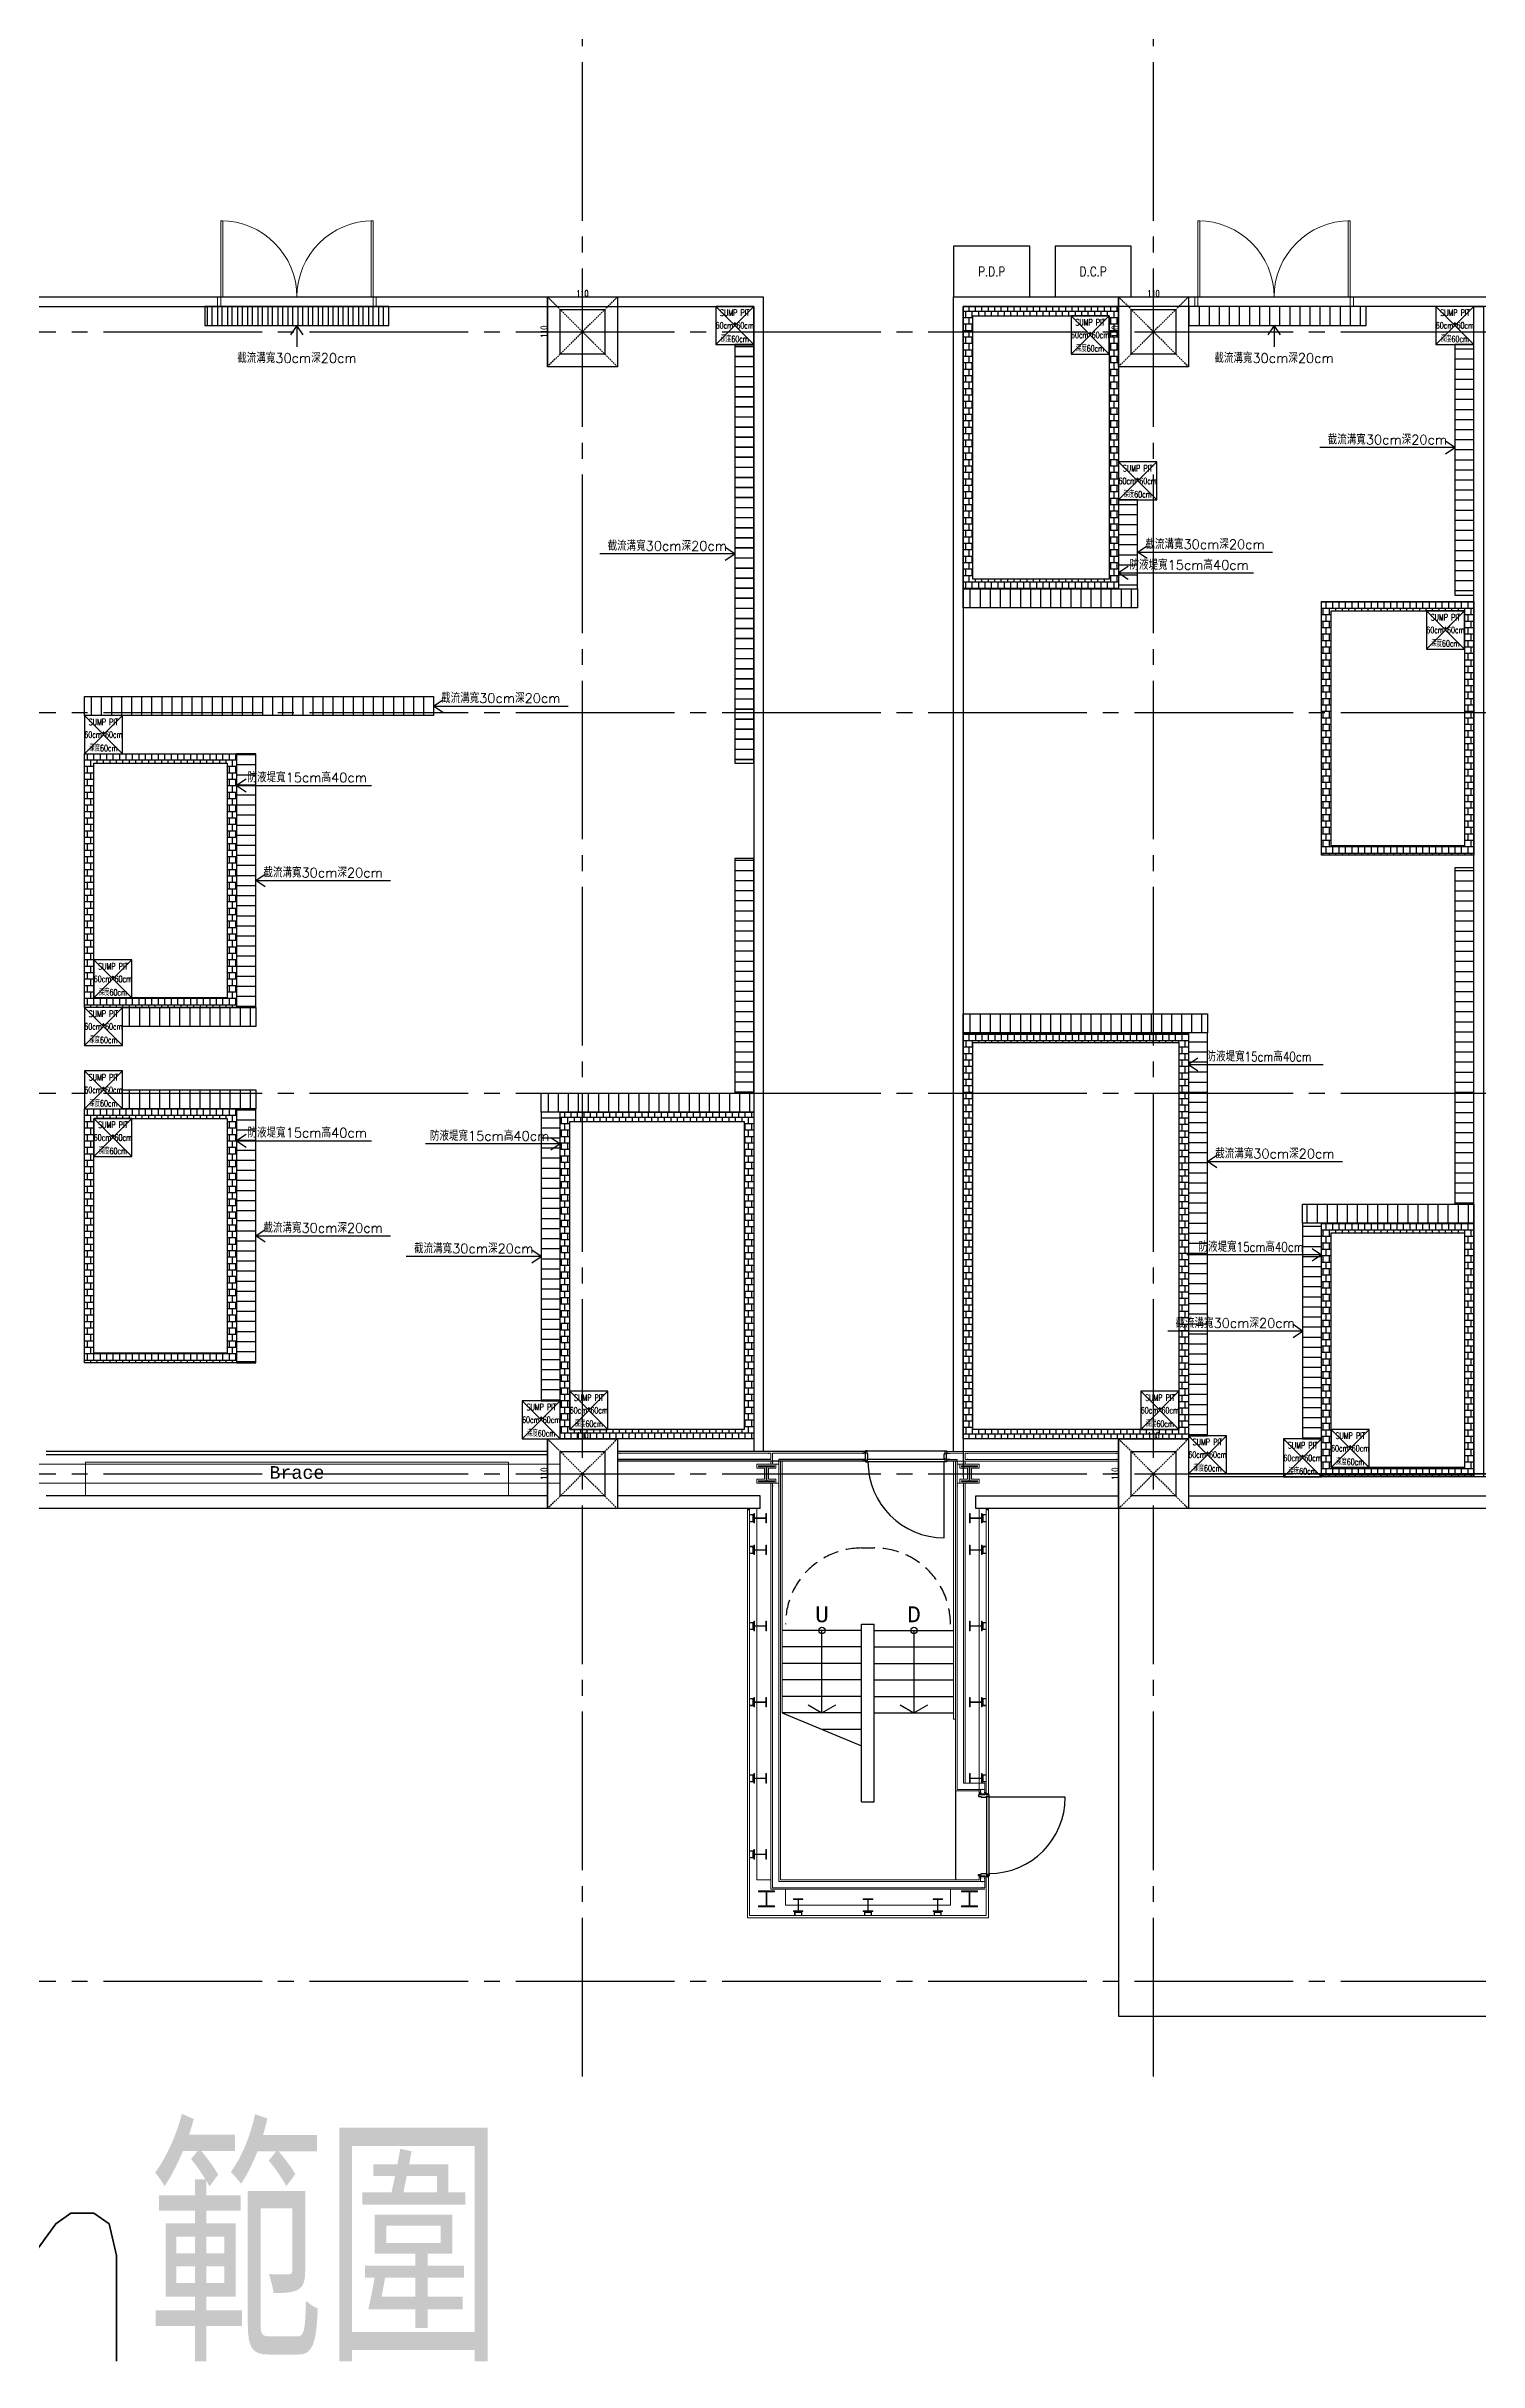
# Model space of a CAD drawing. Header units: millimetres. Extents: x -25195 to 195597, y 6477 to 112111.
# Drawn here: x 7315 to 9572, y 10150 to 13800 of the extents above; entities that cross this region are included whole.
import ezdxf
from ezdxf.enums import TextEntityAlignment as Align

# ---------------------------------------------------------------- set-up
doc = ezdxf.new("R2010")
doc.units = ezdxf.units.MM
doc.header["$LTSCALE"] = 100
doc.linetypes.add('X-N-FAB-L10$0$COL-CEN-LIN', pattern=[3.25, 2.5, -0.25, 0.25, -0.25])
doc.linetypes.add('X-N-FAB-L10$0$HIDDEN', pattern=[0.375, 0.25, -0.125])
for name, color, linetype in [('0-XREF', 7, 'Continuous'), ('X-N-FAB-L10$0$00-Dike', 8, 'Continuous'), ('X-N-FAB-L10$0$00-PANEL', 8, 'Continuous'), ('X-N-FAB-L10$0$00-SUMP PIT', 8, 'Continuous'), ('X-N-FAB-L10$0$00-截流溝', 8, 'Continuous'), ('X-N-FAB-L10$0$00-門', 8, 'Continuous'), ('X-N-FAB-L10$0$08', 8, 'Continuous'), ('X-N-FAB-L10$0$12', 8, 'Continuous'), ('X-N-FAB-L10$0$200K新增範圍', 8, 'Continuous'), ('X-N-FAB-L10$0$4', 8, 'Continuous'), ('X-N-FAB-L10$0$A-WALL-IN', 8, 'Continuous'), ('X-N-FAB-L10$0$BEAM', 8, 'Continuous'), ('X-N-FAB-L10$0$BLOCK', 8, 'Continuous'), ('X-N-FAB-L10$0$CCL', 8, 'X-N-FAB-L10$0$COL-CEN-LIN'), ('X-N-FAB-L10$0$COL', 8, 'Continuous'), ('X-N-FAB-L10$0$COL-S', 8, 'Continuous'), ('X-N-FAB-L10$0$DOOR', 8, 'Continuous'), ('X-N-FAB-L10$0$DRAIN', 8, 'Continuous'), ('X-N-FAB-L10$0$HID', 8, 'X-N-FAB-L10$0$HIDDEN'), ('X-N-FAB-L10$0$HR', 8, 'Continuous'), ('X-N-FAB-L10$0$ST', 8, 'Continuous'), ('X-N-FAB-L10$0$TXT', 8, 'Continuous'), ('X-N-FAB-L10$0$TXT-C', 8, 'Continuous'), ('X-N-FAB-L10$0$TXT-CODE', 8, 'Continuous'), ('X-N-FAB-L10$0$WALL-P', 8, 'Continuous'), ('X-N-FAB-L10$0$WALL-RC', 8, 'Continuous')]:
    doc.layers.add(name, color=color, linetype=linetype)
doc.layers.add('X-N-FAB-L10$0$ARC', color=8, linetype='Continuous', lineweight=0)
doc.layers.add('X-N-FAB-L10$0$STEEL1', color=8, linetype='Continuous', lineweight=0)
doc.styles.add('X-N-FAB-L10$0$ATS', font='monotxt.shx', dxfattribs={"bigfont": 'BIGFONT.shx'})
doc.styles.add('X-N-FAB-L10$0$CHINA', font='simplex.shx', dxfattribs={"width": 0.75, "bigfont": 'chineset.shx'})
doc.styles.add('X-N-FAB-L10$0$DIM', font='simplex.shx', dxfattribs={"width": 0.67, "bigfont": 'chineset.shx'})
doc.styles.add('X-N-FAB-L10$0$STANDARD', font='SIMPLEX', dxfattribs={"bigfont": 'BIGFONT'})
doc.dimstyles.new('X-N-FAB-L10$0$JJP_005_defpoint', dxfattribs={"dimtxt": 20, "dimasz": 0.5, "dimexe": 0.5, "dimexo": 0.5, "dimgap": 0.5, "dimtad": 1, "dimdsep": 46, "dimtxsty": 'X-N-FAB-L10$0$DIM', "dimblk": 'X-N-FAB-L10$0$_None', "dimcen": 10, "dimclrd": 256, "dimclre": 256, "dimclrt": 256, "dimadec": 0, "dimazin": 0, "dimtfac": 1, "dimtix": 1, "dimtmove": 2, "dimatfit": 3, "dimldrblk": 'X-N-FAB-L10$0$_None', "dimfxl": 0.5, "dimtolj": 1, "dimtzin": 0, "dimarcsym": 0})

# ---------------------------------------------------------------- blocks, each defined once
blk = doc.blocks.new('*D89')
at = {"layer": 'DefPoints', "lineweight": -2, "transparency": 16777216}
blk.add_line((0, 0), (110, 0), dxfattribs=at)
at = {"layer": 'DefPoints', "color": 0, "transparency": 16777216}
for p in [(0, 0), (110, 0), (110, 0)]:
    blk.add_point(p, dxfattribs=at)
at = {"layer": 'DefPoints', "transparency": 16777216, "insert": (55, 5.5), "char_height": 10, "attachment_point": 5, "style": 'X-N-FAB-L10$0$DIM'}
blk.add_mtext('\\A1;110', dxfattribs=at)
blk = doc.blocks.new('X-N-FAB-L10$0$_None')
blk = doc.blocks.new('*D90')
at = {"layer": 'DefPoints', "lineweight": -2, "transparency": 16777216}
blk.add_line((0, 0), (0, -110), dxfattribs=at)
at = {"layer": 'DefPoints', "color": 0, "transparency": 16777216}
for p in [(0, 0), (0, -110), (0, -110)]:
    blk.add_point(p, dxfattribs=at)
at = {"layer": 'DefPoints', "transparency": 16777216, "insert": (-5.5, -55), "char_height": 10, "attachment_point": 5, "rotation": 90, "style": 'X-N-FAB-L10$0$DIM'}
blk.add_mtext('\\A1;110', dxfattribs=at)
blk = doc.blocks.new('X-N-FAB-L10$0$A$C5b9bb6f0')
at = {"layer": 'X-N-FAB-L10$0$12'}
for p, q in [((11206.6, 2337), (11206.6, 2467)), ((11351.6, 2467), (11351.6, 2337))]:
    blk.add_line(p, q, dxfattribs=at)
for points in [[(11185, 2349.5), (11206.6, 2337), (11228.3, 2349.5)], [(11330, 2349.5), (11351.6, 2337), (11373.3, 2349.5)]]:
    blk.add_lwpolyline(points, dxfattribs=at)
for centre in [(11206.6, 2467), (11351.6, 2467)]:
    blk.add_circle(centre, 5, dxfattribs=at)
at = {"layer": 'X-N-FAB-L10$0$ARC'}
for p, q in [((11144.1, 2734), (11144.1, 2337)), ((11414.1, 2327), (11414.1, 2734)), ((11089.1, 2659), (11092.6, 2659)), ((11414.1, 2327), (11417.1, 2327)), ((11469.1, 2209.5), (11465.6, 2209.5)), ((11469.1, 2078.5), (11465.6, 2078.5))]:
    blk.add_line(p, q, dxfattribs=at)
for points in [[(10888.1, 2737.5), (10888.1, 2736.5), (10884.1, 2736.5), (10884.1, 2746.5), (10888.1, 2746.5), (10888.1, 2745.5)], [(11670.1, 2737.5), (11670.1, 2736.5), (11674.1, 2736.5), (11674.1, 2746.5), (11670.1, 2746.5), (11670.1, 2745.5)], [(10712.6, 2679), (10712.6, 2732.5), (10045.6, 2732.5), (10045.6, 2679)]]:
    blk.add_lwpolyline(points, dxfattribs=at)
blk.add_lwpolyline([(9964.1, 2699), (10794.1, 2699), (10794.1, 2729), (9964.1, 2729)], close=True, dxfattribs=at)
at = {"layer": 'X-N-FAB-L10$0$DOOR'}
for p, q in [((11277.6, 2750), (11400.6, 2750)), ((11399.1, 2613), (11399.1, 2733)), ((11417.1, 2214), (11417.1, 2074)), ((11590.1, 2204), (11470.1, 2204))]:
    blk.add_line(p, q, dxfattribs=at)
for points in [[(11271.1, 2737.5), (11271.1, 2736.5), (11275.1, 2736.5), (11275.1, 2746.5), (11271.1, 2746.5), (11271.1, 2745.5)], [(11275.1, 2735.5), (11275.1, 2733), (11277.6, 2733), (11277.6, 2737.5), (11279.1, 2737.5), (11279.1, 2745.5), (11277.6, 2745.5), (11277.6, 2750), (11275.1, 2750), (11275.1, 2747.5)], [(11403.1, 2735.5), (11403.1, 2733), (11400.6, 2733), (11400.6, 2737.5), (11399.1, 2737.5), (11399.1, 2745.5), (11400.6, 2745.5), (11400.6, 2750), (11403.1, 2750), (11403.1, 2747.5)], [(11407.1, 2737.5), (11407.1, 2736.5), (11403.1, 2736.5), (11403.1, 2746.5), (11407.1, 2746.5), (11407.1, 2745.5)], [(11455.6, 2208), (11453.1, 2208), (11453.1, 2205.5), (11457.6, 2205.5), (11457.6, 2204), (11465.6, 2204), (11465.6, 2205.5), (11470.1, 2205.5), (11470.1, 2208), (11467.6, 2208)], [(11462.1, 2212), (11463.1, 2212), (11463.1, 2208), (11456.6, 2208), (11456.6, 2212), (11457.6, 2212)], [(11467.6, 2208), (11465.6, 2209.5), (11465.6, 2208), (11467.6, 2208), (11467.6, 2209.5), (11465.6, 2209.5)], [(11455.6, 2080), (11453.1, 2080), (11453.1, 2082.5), (11457.6, 2082.5), (11457.6, 2084), (11465.6, 2084), (11465.6, 2082.5), (11470.1, 2082.5), (11470.1, 2080), (11467.6, 2080)], [(11467.6, 2080), (11465.6, 2078.5), (11465.6, 2080), (11467.6, 2080), (11467.6, 2078.5), (11465.6, 2078.5)]]:
    blk.add_lwpolyline(points, dxfattribs=at)
for points in [[(11275.1, 2749), (11275.1, 2747.8), (11274.1, 2747.8), (11274.1, 2749, 0.780046)], [(11403.1, 2749), (11403.1, 2747.8), (11404.1, 2747.8), (11404.1, 2749, -0.780046)], [(11469.1, 2208), (11467.6, 2208), (11467.6, 2209.5), (11469.1, 2209.5, 0.433794)], [(11469.1, 2080), (11467.6, 2080), (11467.6, 2078.5), (11469.1, 2078.5, -0.433794)]]:
    blk.add_lwpolyline(points, format="xyb", close=True, dxfattribs=at)
for points in [[(11400.1, 2733), (11278.1, 2733), (11278.1, 2737), (11400.1, 2737)], [(11470.1, 2083), (11470.1, 2205), (11466.1, 2205), (11466.1, 2083)]]:
    blk.add_lwpolyline(points, close=True, dxfattribs=at)
for centre, start, end in [((11399.1, 2733), 180, 270), ((11470.1, 2204), 270, 0)]:
    blk.add_arc(centre, 120, start, end, dxfattribs=at)
at = {"layer": 'X-N-FAB-L10$0$HID'}
blk.add_lwpolyline([(11149.1, 2477, -0.414214), (11269.1, 2597), (11289.1, 2597, -0.414214), (11409.1, 2477)], format="xyb", dxfattribs=at)
at = {"layer": 'X-N-FAB-L10$0$HR'}
for p, q in [((11269.1, 2477), (11289.1, 2477)), ((11269.1, 2285), (11269.1, 2477)), ((11289.1, 2327), (11289.1, 2477)), ((11289.1, 2197), (11289.1, 2327)), ((11269.1, 2197), (11269.1, 2285)), ((11269.1, 2197), (11289.1, 2197))]:
    blk.add_line(p, q, dxfattribs=at)
at = {"layer": 'X-N-FAB-L10$0$ST'}
for p, q in [((11269.1, 2467), (11144.1, 2467)), ((11289.1, 2467), (11414.1, 2467)), ((11269.1, 2441), (11144.1, 2441)), ((11269.1, 2415), (11144.1, 2415)), ((11289.1, 2441), (11414.1, 2441)), ((11289.1, 2415), (11414.1, 2415)), ((11269.1, 2389), (11144.1, 2389)), ((11289.1, 2389), (11414.1, 2389)), ((11269.1, 2363), (11144.1, 2363)), ((11269.1, 2337), (11144.1, 2337)), ((11144.1, 2337), (11269.1, 2285)), ((11289.1, 2363), (11414.1, 2363)), ((11289.1, 2337), (11414.1, 2337)), ((11269.1, 2311), (11206.6, 2311))]:
    blk.add_line(p, q, dxfattribs=at)
at = {"layer": 'X-N-FAB-L10$0$STEEL1'}
for p, q in [((11126.1, 2746.5), (10884.1, 2746.5)), ((11275.1, 2746.5), (11128.6, 2746.5)), ((11128.6, 2746.5), (11128.6, 2736.5)), ((11403.1, 2749), (11432.1, 2749)), ((11403.1, 2746.5), (11429.6, 2746.5)), ((11429.6, 2746.5), (11429.6, 2736.5)), ((11432.1, 2749), (11674.1, 2749)), ((11432.1, 2746.5), (11674.1, 2746.5)), ((11126.1, 2734), (11126.1, 2729)), ((11128.6, 2736.5), (11128.6, 2729)), ((11138.6, 2071.5), (11138.6, 2736.5)), ((11141.1, 2074), (11141.1, 2734)), ((11403.1, 2734), (11674.1, 2734)), ((11417.1, 2214), (11417.1, 2734)), ((11419.6, 2736.5), (11419.6, 2216.5)), ((11429.6, 2736.5), (11429.6, 2729)), ((11429.6, 2722.6), (11429.6, 2705.4)), ((11432.1, 2736.5), (11674.1, 2736.5)), ((11432.1, 2734), (11432.1, 2729)), ((11126.1, 2059), (11126.1, 2699)), ((11128.6, 2061.5), (11128.6, 2699)), ((11429.6, 2699), (11429.6, 2226.5)), ((11432.1, 2699), (11432.1, 2226.5)), ((11089.1, 2014), (11089.1, 2657)), ((11089.1, 2657), (11092.6, 2657)), ((11092.6, 2017.5), (11092.6, 2657)), ((11104.1, 2074), (11104.1, 2659)), ((11454.1, 2209.5), (11454.1, 2659)), ((11469.1, 2659), (11465.6, 2659)), ((11465.6, 2209.5), (11465.6, 2657)), ((11469.1, 2657), (11465.6, 2657)), ((11469.1, 2209.5), (11469.1, 2657)), ((11429.6, 2226.5), (11463.1, 2226.5)), ((11463.1, 2226.5), (11463.1, 2208)), ((11417.1, 2214), (11454.1, 2214)), ((11419.6, 2216.5), (11463.1, 2216.5)), ((11454.1, 2214), (11432.1, 2214)), ((11454.1, 2214), (11454.1, 2208)), ((11454.1, 2214), (11454.1, 2209.5)), ((11454.1, 2209.5), (11469.1, 2209.5)), ((11456.6, 2216.5), (11456.6, 2208)), ((11104.1, 2074), (11126.1, 2074)), ((11126.1, 2059), (11463.1, 2059)), ((11128.6, 2061.5), (11463.1, 2061.5)), ((11138.6, 2071.5), (11463.1, 2071.5)), ((11141.1, 2074), (11454.1, 2074)), ((11149.1, 2034), (11149.1, 2059)), ((11409.1, 2034), (11409.1, 2059)), ((11454.1, 2074), (11432.1, 2074)), ((11454.1, 2074), (11454.1, 2080)), ((11454.1, 2074), (11454.1, 2078.5)), ((11454.1, 2078.5), (11469.1, 2078.5)), ((11456.6, 2071.5), (11456.6, 2080)), ((11463.1, 2061.5), (11463.1, 2080)), ((11465.6, 2017.5), (11465.6, 2078.5)), ((11469.1, 2014), (11469.1, 2078.5)), ((11469.1, 2014), (11089.1, 2014)), ((11465.6, 2017.5), (11092.6, 2017.5)), ((11409.1, 2034), (11149.1, 2034))]:
    blk.add_line(p, q, dxfattribs=at)
for points in [[(11122.1, 2737.5), (11122.1, 2736.5), (11126.1, 2736.5), (11126.1, 2746.5), (11122.1, 2746.5), (11122.1, 2745.5)], [(11436.1, 2737.5), (11436.1, 2736.5), (11432.1, 2736.5), (11432.1, 2746.5), (11436.1, 2746.5), (11436.1, 2745.5)], [(11137.6, 2733), (11138.6, 2733), (11138.6, 2729), (11128.6, 2729), (11128.6, 2733), (11129.6, 2733)], [(11420.6, 2733), (11419.6, 2733), (11419.6, 2729), (11429.6, 2729), (11429.6, 2733), (11428.6, 2733)], [(11137.6, 2695), (11138.6, 2695), (11138.6, 2699), (11128.6, 2699), (11128.6, 2695), (11129.6, 2695)], [(11420.6, 2695), (11419.6, 2695), (11419.6, 2699), (11429.6, 2699), (11429.6, 2695), (11428.6, 2695)], [(11090.6, 2657), (11092.6, 2659), (11092.6, 2657), (11090.6, 2657), (11090.6, 2659), (11092.6, 2659)], [(11467.6, 2657), (11465.6, 2659), (11465.6, 2657), (11467.6, 2657), (11467.6, 2659), (11465.6, 2659)], [(11459.1, 2217.5), (11459.1, 2216.5), (11463.1, 2216.5), (11463.1, 2226.5), (11459.1, 2226.5), (11459.1, 2225.5)], [(11462.1, 2076), (11463.1, 2076), (11463.1, 2080), (11456.6, 2080), (11456.6, 2076), (11457.6, 2076)], [(11459.1, 2070.5), (11459.1, 2071.5), (11463.1, 2071.5), (11463.1, 2061.5), (11459.1, 2061.5), (11459.1, 2062.5)]]:
    blk.add_lwpolyline(points, dxfattribs=at)
for points in [[(11104.1, 2699), (11134.1, 2699), (11134.1, 2705.4), (11122.1, 2705.4), (11122.1, 2722.6), (11134.1, 2722.6), (11134.1, 2729), (11104.1, 2729), (11104.1, 2722.6), (11116.2, 2722.6), (11116.2, 2705.4), (11104.1, 2705.4)], [(11106.6, 2701.5), (11131.6, 2701.5), (11131.6, 2702.9), (11119.6, 2702.9), (11119.6, 2725.1), (11131.6, 2725.1), (11131.6, 2726.5), (11106.6, 2726.5), (11106.6, 2725.1), (11118.7, 2725.1), (11118.7, 2702.9), (11106.6, 2702.9)], [(11424.1, 2699), (11454.1, 2699), (11454.1, 2705.4), (11442.1, 2705.4), (11442.1, 2722.6), (11454.1, 2722.6), (11454.1, 2729), (11424.1, 2729), (11424.1, 2722.6), (11436.2, 2722.6), (11436.2, 2705.4), (11424.1, 2705.4)], [(11426.6, 2726.5), (11451.6, 2726.5), (11451.6, 2725.1), (11439.6, 2725.1), (11439.6, 2702.9), (11451.6, 2702.9), (11451.6, 2701.5), (11426.6, 2701.5), (11426.6, 2702.9), (11438.7, 2702.9), (11438.7, 2725.1), (11426.6, 2725.1)], [(11097.6, 2639), (11097.6, 2649), (11092.6, 2649), (11092.6, 2639)], [(11094.1, 2649.6), (11099.1, 2649.6), (11099.1, 2644.6), (11098.5, 2644.6), (11098.5, 2649), (11094.1, 2649)], [(11094.1, 2638.4), (11099.1, 2638.4), (11099.1, 2643.4), (11098.5, 2643.4), (11098.5, 2639), (11094.1, 2639)], [(11099.1, 2636.5), (11099.1, 2651.5), (11100, 2651.5), (11100, 2644.3), (11118.2, 2644.3), (11118.2, 2651.5), (11119.1, 2651.5), (11119.1, 2636.5), (11118.2, 2636.5), (11118.2, 2643.7), (11100, 2643.7), (11100, 2636.5)], [(11459.1, 2636.5), (11459.1, 2651.5), (11458.2, 2651.5), (11458.2, 2644.3), (11440, 2644.3), (11440, 2651.5), (11439.1, 2651.5), (11439.1, 2636.5), (11440, 2636.5), (11440, 2643.7), (11458.2, 2643.7), (11458.2, 2636.5)], [(11464.1, 2649.6), (11459.1, 2649.6), (11459.1, 2644.6), (11459.7, 2644.6), (11459.7, 2649), (11464.1, 2649)], [(11464.1, 2638.4), (11459.1, 2638.4), (11459.1, 2643.4), (11459.7, 2643.4), (11459.7, 2639), (11464.1, 2639)], [(11460.6, 2639), (11460.6, 2649), (11465.6, 2649), (11465.6, 2639)], [(11097.6, 2589), (11097.6, 2599), (11092.6, 2599), (11092.6, 2589)], [(11094.1, 2599.6), (11099.1, 2599.6), (11099.1, 2594.6), (11098.5, 2594.6), (11098.5, 2599), (11094.1, 2599)], [(11094.1, 2588.4), (11099.1, 2588.4), (11099.1, 2593.4), (11098.5, 2593.4), (11098.5, 2589), (11094.1, 2589)], [(11099.1, 2586.5), (11099.1, 2601.5), (11100, 2601.5), (11100, 2594.3), (11118.2, 2594.3), (11118.2, 2601.5), (11119.1, 2601.5), (11119.1, 2586.5), (11118.2, 2586.5), (11118.2, 2593.7), (11100, 2593.7), (11100, 2586.5)], [(11459.1, 2586.5), (11459.1, 2601.5), (11458.2, 2601.5), (11458.2, 2594.3), (11440, 2594.3), (11440, 2601.5), (11439.1, 2601.5), (11439.1, 2586.5), (11440, 2586.5), (11440, 2593.7), (11458.2, 2593.7), (11458.2, 2586.5)], [(11464.1, 2599.6), (11459.1, 2599.6), (11459.1, 2594.6), (11459.7, 2594.6), (11459.7, 2599), (11464.1, 2599)], [(11464.1, 2588.4), (11459.1, 2588.4), (11459.1, 2593.4), (11459.7, 2593.4), (11459.7, 2589), (11464.1, 2589)], [(11460.6, 2589), (11460.6, 2599), (11465.6, 2599), (11465.6, 2589)], [(11097.6, 2469), (11097.6, 2479), (11092.6, 2479), (11092.6, 2469)], [(11094.1, 2479.6), (11099.1, 2479.6), (11099.1, 2474.6), (11098.5, 2474.6), (11098.5, 2479), (11094.1, 2479)], [(11094.1, 2468.4), (11099.1, 2468.4), (11099.1, 2473.4), (11098.5, 2473.4), (11098.5, 2469), (11094.1, 2469)], [(11099.1, 2466.5), (11099.1, 2481.5), (11100, 2481.5), (11100, 2474.3), (11118.2, 2474.3), (11118.2, 2481.5), (11119.1, 2481.5), (11119.1, 2466.5), (11118.2, 2466.5), (11118.2, 2473.7), (11100, 2473.7), (11100, 2466.5)], [(11459.1, 2466.5), (11459.1, 2481.5), (11458.2, 2481.5), (11458.2, 2474.3), (11440, 2474.3), (11440, 2481.5), (11439.1, 2481.5), (11439.1, 2466.5), (11440, 2466.5), (11440, 2473.7), (11458.2, 2473.7), (11458.2, 2466.5)], [(11464.1, 2479.6), (11459.1, 2479.6), (11459.1, 2474.6), (11459.7, 2474.6), (11459.7, 2479), (11464.1, 2479)], [(11464.1, 2468.4), (11459.1, 2468.4), (11459.1, 2473.4), (11459.7, 2473.4), (11459.7, 2469), (11464.1, 2469)], [(11460.6, 2469), (11460.6, 2479), (11465.6, 2479), (11465.6, 2469)], [(11097.6, 2349), (11097.6, 2359), (11092.6, 2359), (11092.6, 2349)], [(11094.1, 2359.6), (11099.1, 2359.6), (11099.1, 2354.6), (11098.5, 2354.6), (11098.5, 2359), (11094.1, 2359)], [(11094.1, 2348.4), (11099.1, 2348.4), (11099.1, 2353.4), (11098.5, 2353.4), (11098.5, 2349), (11094.1, 2349)], [(11099.1, 2346.5), (11099.1, 2361.5), (11100, 2361.5), (11100, 2354.3), (11118.2, 2354.3), (11118.2, 2361.5), (11119.1, 2361.5), (11119.1, 2346.5), (11118.2, 2346.5), (11118.2, 2353.7), (11100, 2353.7), (11100, 2346.5)], [(11459.1, 2346.5), (11459.1, 2361.5), (11458.2, 2361.5), (11458.2, 2354.3), (11440, 2354.3), (11440, 2361.5), (11439.1, 2361.5), (11439.1, 2346.5), (11440, 2346.5), (11440, 2353.7), (11458.2, 2353.7), (11458.2, 2346.5)], [(11464.1, 2359.6), (11459.1, 2359.6), (11459.1, 2354.6), (11459.7, 2354.6), (11459.7, 2359), (11464.1, 2359)], [(11464.1, 2348.4), (11459.1, 2348.4), (11459.1, 2353.4), (11459.7, 2353.4), (11459.7, 2349), (11464.1, 2349)], [(11460.6, 2349), (11460.6, 2359), (11465.6, 2359), (11465.6, 2349)], [(11097.6, 2229), (11097.6, 2239), (11092.6, 2239), (11092.6, 2229)], [(11094.1, 2239.6), (11099.1, 2239.6), (11099.1, 2234.6), (11098.5, 2234.6), (11098.5, 2239), (11094.1, 2239)], [(11094.1, 2228.4), (11099.1, 2228.4), (11099.1, 2233.4), (11098.5, 2233.4), (11098.5, 2229), (11094.1, 2229)], [(11099.1, 2226.5), (11099.1, 2241.5), (11100, 2241.5), (11100, 2234.3), (11118.2, 2234.3), (11118.2, 2241.5), (11119.1, 2241.5), (11119.1, 2226.5), (11118.2, 2226.5), (11118.2, 2233.7), (11100, 2233.7), (11100, 2226.5)], [(11459.1, 2226.5), (11459.1, 2241.5), (11458.2, 2241.5), (11458.2, 2234.3), (11440, 2234.3), (11440, 2241.5), (11439.1, 2241.5), (11439.1, 2226.5), (11440, 2226.5), (11440, 2233.7), (11458.2, 2233.7), (11458.2, 2226.5)], [(11464.1, 2239.6), (11459.1, 2239.6), (11459.1, 2234.6), (11459.7, 2234.6), (11459.7, 2239), (11464.1, 2239)], [(11464.1, 2228.4), (11459.1, 2228.4), (11459.1, 2233.4), (11459.7, 2233.4), (11459.7, 2229), (11464.1, 2229)], [(11460.6, 2229), (11460.6, 2239), (11465.6, 2239), (11465.6, 2229)], [(11097.6, 2109), (11097.6, 2119), (11092.6, 2119), (11092.6, 2109)], [(11094.1, 2119.6), (11099.1, 2119.6), (11099.1, 2114.6), (11098.5, 2114.6), (11098.5, 2119), (11094.1, 2119)], [(11099.1, 2106.5), (11099.1, 2121.5), (11100, 2121.5), (11100, 2114.3), (11118.2, 2114.3), (11118.2, 2121.5), (11119.1, 2121.5), (11119.1, 2106.5), (11118.2, 2106.5), (11118.2, 2113.7), (11100, 2113.7), (11100, 2106.5)], [(11094.1, 2108.4), (11099.1, 2108.4), (11099.1, 2113.4), (11098.5, 2113.4), (11098.5, 2109), (11094.1, 2109)], [(11106.6, 2031.5), (11131.6, 2031.5), (11131.6, 2032.9), (11119.6, 2032.9), (11119.6, 2055.1), (11131.6, 2055.1), (11131.6, 2056.5), (11106.6, 2056.5), (11106.6, 2055.1), (11118.7, 2055.1), (11118.7, 2032.9), (11106.6, 2032.9)], [(11161.6, 2024), (11176.6, 2024), (11176.6, 2024.9), (11169.4, 2024.9), (11169.4, 2043.1), (11176.6, 2043.1), (11176.6, 2044), (11161.6, 2044), (11161.6, 2043.1), (11168.8, 2043.1), (11168.8, 2024.9), (11161.6, 2024.9)], [(11271.6, 2024), (11286.6, 2024), (11286.6, 2024.9), (11279.4, 2024.9), (11279.4, 2043.1), (11286.6, 2043.1), (11286.6, 2044), (11271.6, 2044), (11271.6, 2043.1), (11278.8, 2043.1), (11278.8, 2024.9), (11271.6, 2024.9)], [(11396.6, 2024), (11381.6, 2024), (11381.6, 2024.9), (11388.8, 2024.9), (11388.8, 2043.1), (11381.6, 2043.1), (11381.6, 2044), (11396.6, 2044), (11396.6, 2043.1), (11389.4, 2043.1), (11389.4, 2024.9), (11396.6, 2024.9)], [(11426.6, 2056.5), (11451.6, 2056.5), (11451.6, 2055.1), (11439.6, 2055.1), (11439.6, 2032.9), (11451.6, 2032.9), (11451.6, 2031.5), (11426.6, 2031.5), (11426.6, 2032.9), (11438.7, 2032.9), (11438.7, 2055.1), (11426.6, 2055.1)], [(11163.5, 2019), (11163.5, 2024), (11168.5, 2024), (11168.5, 2023.4), (11164.1, 2023.4), (11164.1, 2019)], [(11164.1, 2022.5), (11174.1, 2022.5), (11174.1, 2017.5), (11164.1, 2017.5)], [(11174.7, 2019), (11174.7, 2024), (11169.7, 2024), (11169.7, 2023.4), (11174.1, 2023.4), (11174.1, 2019)], [(11273.5, 2019), (11273.5, 2024), (11278.5, 2024), (11278.5, 2023.4), (11274.1, 2023.4), (11274.1, 2019)], [(11274.1, 2022.5), (11284.1, 2022.5), (11284.1, 2017.5), (11274.1, 2017.5)], [(11284.7, 2019), (11284.7, 2024), (11279.7, 2024), (11279.7, 2023.4), (11284.1, 2023.4), (11284.1, 2019)], [(11383.5, 2019), (11383.5, 2024), (11388.5, 2024), (11388.5, 2023.4), (11384.1, 2023.4), (11384.1, 2019)], [(11394.1, 2022.5), (11384.1, 2022.5), (11384.1, 2017.5), (11394.1, 2017.5)], [(11394.7, 2019), (11394.7, 2024), (11389.7, 2024), (11389.7, 2023.4), (11394.1, 2023.4), (11394.1, 2019)]]:
    blk.add_lwpolyline(points, close=True, dxfattribs=at)
for points in [[(11089.1, 2657), (11090.6, 2657), (11090.6, 2659), (11089.1, 2659, -0.294457)], [(11469.1, 2657), (11467.6, 2657), (11467.6, 2659), (11469.1, 2659, 0.294457)]]:
    blk.add_lwpolyline(points, format="xyb", close=True, dxfattribs=at)
at = {"layer": 'X-N-FAB-L10$0$WALL-P'}
for p, q in [((10774.1, 2749), (9984.1, 2749)), ((10774.1, 2744), (9984.1, 2744)), ((11126.1, 2749), (10884.1, 2749)), ((11275.1, 2749), (11126.1, 2749)), ((11126.1, 2736.5), (10884.1, 2736.5)), ((11275.1, 2734), (10884.1, 2734)), ((11275.1, 2736.5), (11138.6, 2736.5)), ((11403.1, 2736.5), (11419.6, 2736.5)), ((12574.1, 2714), (11784.1, 2714)), ((12574.1, 2709), (11784.1, 2709))]:
    blk.add_line(p, q, dxfattribs=at)
at = {"layer": 'X-N-FAB-L10$0$WALL-RC'}
for p, q in [((10774.1, 2679), (9984.1, 2679)), ((11109.1, 2679), (10884.1, 2679)), ((11109.1, 2659), (11109.1, 2679)), ((11449.1, 2679), (11674.1, 2679)), ((11449.1, 2659), (11449.1, 2679)), ((11784.1, 2679), (12574.1, 2679)), ((11109.1, 2659), (6049.1, 2659)), ((16284.1, 2659), (11449.1, 2659))]:
    blk.add_line(p, q, dxfattribs=at)
at = {"layer": 'X-N-FAB-L10$0$ARC', "style": 'X-N-FAB-L10$0$ATS'}
blk.add_text('Brace', height=20, dxfattribs=at).set_placement((10379.1, 2716), align=Align.MIDDLE_CENTER)
at = {"layer": 'X-N-FAB-L10$0$ST', "style": 'X-N-FAB-L10$0$ATS'}
for s, p in [('U', (11206.6, 2492.5)), ('D', (11351.6, 2492.5))]:
    blk.add_text(s, height=25, dxfattribs=at).set_placement(p, align=Align.MIDDLE_CENTER)
blk = doc.blocks.new('X-N-FAB-L10$0$DE-MMTN-F1-ALL-B-2-B-CHEM-0009_20250730-For 洋基-v2$0$SUMP PIT')
at = {"layer": 'X-N-FAB-L10$0$08'}
for p, q in [((-30, 30), (30, -30)), ((-30, -30), (30, 30))]:
    blk.add_line(p, q, dxfattribs=at)
blk.add_lwpolyline([(-30, -30), (30, -30), (30, 30), (-30, 30)], close=True, dxfattribs=at)
blk = doc.blocks.new('X-N-FAB-L10$0$A$Cf42b12f3')
at = {"layer": 'X-N-FAB-L10$0$DOOR', "lineweight": 0}
for p, q in [((0, 120), (0, 135)), ((0, 135), (5, 135)), ((5, 120), (0, 120)), ((5, 135), (5, 120)), ((5, 0), (5, 120)), ((5, 120), (8, 120)), ((8, 120), (8, 0)), ((242, 120), (242, 0)), ((245, 120), (242, 120)), ((250, 135), (245, 135)), ((245, 135), (245, 120)), ((245, 0), (245, 120)), ((245, 120), (250, 120)), ((250, 120), (250, 135)), ((8, 0), (5, 0)), ((242, 0), (245, 0))]:
    blk.add_line(p, q, dxfattribs=at)
for centre, start, end in [((5, 120), 270, 0), ((245, 120), 180, 270)]:
    blk.add_arc(centre, 120, start, end, dxfattribs=at)
blk = doc.blocks.new('X-N-FAB-L10$0$SUMP PIT')
at = {"layer": 'X-N-FAB-L10$0$08'}
for p, q in [((-30, 30), (30, -30)), ((-30, -30), (30, 30))]:
    blk.add_line(p, q, dxfattribs=at)
blk.add_lwpolyline([(-30, -30), (30, -30), (30, 30), (-30, 30)], close=True, dxfattribs=at)
at = {"layer": 'X-N-FAB-L10$0$TXT-C', "style": 'X-N-FAB-L10$0$STANDARD', "width": 0.6}
for s, p in [('60cm*60cm', (0, 0)), ('SUMP PIT', (0, 20)), ('深度60cm', (0, -20))]:
    blk.add_text(s, height=10, dxfattribs=at).set_placement(p, align=Align.MIDDLE)
blk = doc.blocks.new('X-N-FAB-L10$0$A$C1988aaf9')
at = {"layer": 'X-N-FAB-L10$0$00-Dike'}
h = blk.add_hatch(dxfattribs=at)
h.set_pattern_fill('AR-B88', color=256, scale=0.05)
h.set_pattern_definition([(0, (-3300.801, -11550), (2e-15, 10.16), []), (90, (-3300.8013, -11550), (-5.08, 10.16), [10.16, -10.16])])
h.paths.add_polyline_path([(5100, 1840), (5345, 1840), (5345, 1395), (5100, 1395)])
h.paths.add_polyline_path([(5115, 1825), (5330, 1825), (5330, 1410), (5115, 1410)], flags=16)
h = blk.add_hatch(dxfattribs=at)
h.set_pattern_fill('AR-B88', color=256, scale=0.05, angle=180)
h.set_pattern_definition([(180, (15255, 13026.2), (-4e-15, -10.16), []), (270, (15255, 13026.2), (5.08, -10.16), [10.16, -10.16])])
h.paths.add_polyline_path([(5905, 975), (5665, 975), (5665, 1375), (5905, 1375)])
h.paths.add_polyline_path([(5890, 990), (5680, 990), (5680, 1360), (5890, 1360)], flags=16)
h = blk.add_hatch(dxfattribs=at)
h.set_pattern_fill('AR-B88', color=256, scale=0.05)
h.set_pattern_definition([(0, (-5635, -10916.2), (0, 10.16), []), (90, (-5635, -10916.2), (-5.08, 10.16), [10.16, -10.16])])
h.paths.add_polyline_path([(3715, 1135), (3955, 1135), (3955, 735), (3715, 735)])
h.paths.add_polyline_path([(3730, 1120), (3940, 1120), (3940, 750), (3730, 750)], flags=16)
h = blk.add_hatch(dxfattribs=at)
h.set_pattern_fill('AR-B88', color=256, scale=0.05)
h.set_pattern_definition([(360, (-2955, -11765), (2e-15, 10.16), []), (90, (-2955, -11765), (-5.08, 10.16), [10.16, -10.16])])
h.paths.add_polyline_path([(5100, 695), (5455, 695), (5455, 55), (5100, 55)])
h.paths.add_polyline_path([(5115, 680), (5440, 680), (5440, 70), (5115, 70)], flags=16)
h = blk.add_hatch(dxfattribs=at)
h.set_pattern_fill('AR-B88', color=256, scale=0.05)
h.set_pattern_definition([(0, (-5635, -11476.2), (0, 10.16), []), (90, (-5635, -11476.2), (-5.08, 10.16), [10.16, -10.16])])
h.paths.add_polyline_path([(3715, 575), (3955, 575), (3955, 175), (3715, 175)])
h.paths.add_polyline_path([(3730, 560), (3940, 560), (3940, 190), (3730, 190)], flags=16)
h = blk.add_hatch(dxfattribs=at)
h.set_pattern_fill('AR-B88', color=256, scale=0.05)
h.set_pattern_definition([(0, (-8190, -11530), (0, 10.16), []), (90, (-8190, -11530), (-5.08, 10.16), [10.16, -10.16])])
h.paths.add_polyline_path([(4465, 570), (4770, 570), (4770, 55), (4465, 55)])
h.paths.add_polyline_path([(4480, 555), (4755, 555), (4755, 70), (4480, 70)], flags=16)
h = blk.add_hatch(dxfattribs=at)
h.set_pattern_fill('AR-B88', color=256, scale=0.05, angle=180)
h.set_pattern_definition([(180, (15255, 12046.2), (-1e-15, -10.16), []), (270, (15255, 12046.2), (5.08, -10.16), [10.16, -10.16])])
h.paths.add_polyline_path([(5905, -5), (5665, -5), (5665, 395), (5905, 395)])
h.paths.add_polyline_path([(5890, 10), (5680, 10), (5680, 380), (5890, 380)], flags=16)
at = {"layer": 'X-N-FAB-L10$0$00-截流溝'}
h = blk.add_hatch(dxfattribs=at)
h.set_pattern_fill('ANSI31', color=256, scale=5, angle=45)
h.set_pattern_definition([(90, (-10727.5, -11015), (-15.875, 3e-15), [])])
h.paths.add_polyline_path([(3905, 1810), (4195, 1810), (4195, 1840), (3905, 1840)])
h = blk.add_hatch(dxfattribs=at)
h.set_pattern_fill('ANSI31', color=256, scale=5, angle=45)
h.set_pattern_definition([(90, (-9187.5, -11015), (-15.875, 3e-15), [])])
h.paths.add_polyline_path([(5455, 1810), (5735, 1810), (5735, 1840), (5455, 1840)])
h = blk.add_hatch(dxfattribs=at)
h.set_pattern_fill('ANSI31', color=256, scale=5, angle=-45)
h.set_pattern_definition([(360, (-8085, 14914.39), (6e-15, 15.875), [])])
h.paths.add_polyline_path([(4740, 1780), (4740, 1120), (4770, 1120), (4770, 1780)])
h = blk.add_hatch(dxfattribs=at)
h.set_pattern_fill('ANSI31', color=256, scale=5, angle=-45)
h.set_pattern_definition([(360, (-6950, 14799.39), (6e-15, 15.875), [])])
h.paths.add_polyline_path([(5875, 1780), (5875, 1385), (5905, 1385), (5905, 1780)])
h = blk.add_hatch(dxfattribs=at)
h.set_pattern_fill('ANSI31', color=256, scale=5, angle=-45)
h.set_pattern_definition([(360, (-7480, 14554.39), (6e-15, 15.875), [])])
h.paths.add_polyline_path([(5345, 1535), (5345, 1395), (5375, 1395), (5375, 1535)])
h = blk.add_hatch(dxfattribs=at)
h.set_pattern_fill('ANSI31', color=256, scale=5, angle=45)
h.set_pattern_definition([(90, (-10437.5, -11460), (-15.875, 3e-15), [])])
h.paths.add_polyline_path([(5375, 1365), (5100, 1365), (5100, 1395), (5375, 1395)])
h = blk.add_hatch(dxfattribs=at)
h.set_pattern_fill('ANSI31', color=256, scale=5, angle=45)
h.set_pattern_definition([(90, (-11822.5, -11630), (-15.875, 3e-15), [])])
h.paths.add_polyline_path([(4265, 1195), (3715, 1195), (3715, 1225), (4265, 1225)])
h = blk.add_hatch(dxfattribs=at)
h.set_pattern_fill('ANSI31', color=256, scale=5, angle=-45)
h.set_pattern_definition([(360, (-8870, 14239.39), (6e-15, 15.875), [])])
h.paths.add_polyline_path([(3955, 1135), (3955, 735), (3985, 735), (3985, 1135)])
h = blk.add_hatch(dxfattribs=at)
h.set_pattern_fill('ANSI31', color=256, scale=5, angle=-45)
h.set_pattern_definition([(360, (-8085, 14104.39), (6e-15, 15.875), [])])
h.paths.add_polyline_path([(4740, 970), (4740, 600), (4770, 600), (4770, 970)])
h = blk.add_hatch(dxfattribs=at)
h.set_pattern_fill('ANSI31', color=256, scale=5, angle=-45)
h.set_pattern_definition([(360, (-6950, 13929.39), (6e-15, 15.875), [])])
h.paths.add_polyline_path([(5875, 955), (5875, 425), (5905, 425), (5905, 955)])
h = blk.add_hatch(dxfattribs=at)
h.set_pattern_fill('ANSI31', color=256, scale=5, angle=45)
h.set_pattern_definition([(90, (-11762.5, -12120), (-15.875, 3e-15), [])])
h.paths.add_polyline_path([(3985, 705), (3775, 705), (3775, 735), (3985, 735)])
h = blk.add_hatch(dxfattribs=at)
h.set_pattern_fill('ANSI31', color=256, scale=5, angle=45)
h.set_pattern_definition([(90, (-10437.5, -12130), (-15.875, 3e-15), [])])
h.paths.add_polyline_path([(5485, 695), (5100, 695), (5100, 725), (5485, 725)])
h = blk.add_hatch(dxfattribs=at)
h.set_pattern_fill('ANSI31', color=256, scale=5, angle=-45)
h.set_pattern_definition([(360, (-7370, 13564.39), (6e-15, 15.875), [])])
h.paths.add_polyline_path([(5455, 695), (5455, 60), (5485, 60), (5485, 695)])
h = blk.add_hatch(dxfattribs=at)
h.set_pattern_fill('ANSI31', color=256, scale=5, angle=45)
h.set_pattern_definition([(90, (-11762.5, -12250), (-15.875, 3e-15), [])])
h.paths.add_polyline_path([(3985, 575), (3775, 575), (3775, 605), (3985, 605)])
h = blk.add_hatch(dxfattribs=at)
h.set_pattern_fill('ANSI31', color=256, scale=5, angle=45)
h.set_pattern_definition([(90, (-11102.5, -12255), (-15.875, 3e-15), [])])
h.paths.add_polyline_path([(4770, 570), (4435, 570), (4435, 600), (4770, 600)])
h = blk.add_hatch(dxfattribs=at)
h.set_pattern_fill('ANSI31', color=256, scale=5, angle=-45)
h.set_pattern_definition([(360, (-8870, 13679.39), (6e-15, 15.875), [])])
h.paths.add_polyline_path([(3955, 575), (3955, 175), (3985, 175), (3985, 575)])
h = blk.add_hatch(dxfattribs=at)
h.set_pattern_fill('ANSI31', color=256, scale=5, angle=-45)
h.set_pattern_definition([(360, (-8390, 13619.39), (6e-15, 15.875), [])])
h.paths.add_polyline_path([(4435, 570), (4435, 115), (4465, 115), (4465, 570)])
h = blk.add_hatch(dxfattribs=at)
h.set_pattern_fill('ANSI31', color=256, scale=5, angle=45)
h.set_pattern_definition([(90, (-10017.5, -12430), (-15.875, 3e-15), [])])
h.paths.add_polyline_path([(5905, 395), (5635, 395), (5635, 425), (5905, 425)])
h = blk.add_hatch(dxfattribs=at)
h.set_pattern_fill('ANSI31', color=256, scale=5, angle=-45)
h.set_pattern_definition([(360, (-7190, 13559.39), (6e-15, 15.875), [])])
h.paths.add_polyline_path([(5635, 395), (5635, 55), (5665, 55), (5665, 395)])
at = {"layer": 'X-N-FAB-L10$0$00-Dike'}
for points in [[(5100, 1840), (5345, 1840), (5345, 1395), (5100, 1395)], [(5115, 1825), (5330, 1825), (5330, 1410), (5115, 1410)], [(5905, 975), (5665, 975), (5665, 1375), (5905, 1375)], [(5890, 990), (5680, 990), (5680, 1360), (5890, 1360)], [(3715, 1135), (3955, 1135), (3955, 735), (3715, 735)], [(3730, 1120), (3940, 1120), (3940, 750), (3730, 750)], [(5100, 695), (5455, 695), (5455, 55), (5100, 55)], [(5115, 680), (5440, 680), (5440, 70), (5115, 70)], [(3715, 575), (3955, 575), (3955, 175), (3715, 175)], [(3730, 560), (3940, 560), (3940, 190), (3730, 190)], [(4465, 570), (4770, 570), (4770, 55), (4465, 55)], [(4480, 555), (4755, 555), (4755, 70), (4480, 70)], [(5905, -5), (5665, -5), (5665, 395), (5905, 395)], [(5890, 10), (5680, 10), (5680, 380), (5890, 380)]]:
    blk.add_lwpolyline(points, close=True, dxfattribs=at)
for points in [[(5360, 1430), (5345, 1420), (5360, 1410)], [(3970, 1095), (3955, 1085), (3970, 1075)], [(5470, 655), (5455, 645), (5470, 635)], [(5455, 645), (5667.6, 645)], [(3970, 535), (3955, 525), (3970, 515)], [(4450, 530), (4465, 520), (4450, 510)], [(5665, 345), (5452.4, 345)], [(5650, 355), (5665, 345), (5650, 335)]]:
    blk.add_lwpolyline(points, dxfattribs=at)
at = {"layer": 'X-N-FAB-L10$0$00-PANEL'}
for points in [[(5085, 1855), (5205, 1855), (5205, 1935), (5085, 1935)], [(5245, 1855), (5365, 1855), (5365, 1935), (5245, 1935)]]:
    blk.add_lwpolyline(points, close=True, dxfattribs=at)
at = {"layer": 'X-N-FAB-L10$0$00-截流溝'}
for points in [[(3905, 1810), (4195, 1810), (4195, 1840), (3905, 1840)], [(5455, 1810), (5735, 1810), (5735, 1840), (5455, 1840)], [(4740, 1780), (4740, 1120), (4770, 1120), (4770, 1780)], [(5875, 1780), (5875, 1385), (5905, 1385), (5905, 1780)], [(5345, 1535), (5345, 1395), (5375, 1395), (5375, 1535)], [(5375, 1365), (5100, 1365), (5100, 1395), (5375, 1395)], [(4265, 1195), (3715, 1195), (3715, 1225), (4265, 1225)], [(3955, 1135), (3955, 735), (3985, 735), (3985, 1135)], [(4740, 970), (4740, 600), (4770, 600), (4770, 970)], [(5875, 955), (5875, 425), (5905, 425), (5905, 955)], [(3985, 705), (3775, 705), (3775, 735), (3985, 735)], [(5485, 695), (5100, 695), (5100, 725), (5485, 725)], [(5455, 695), (5455, 60), (5485, 60), (5485, 695)], [(3985, 575), (3775, 575), (3775, 605), (3985, 605)], [(4770, 570), (4435, 570), (4435, 600), (4770, 600)], [(3955, 575), (3955, 175), (3985, 175), (3985, 575)], [(4435, 570), (4435, 115), (4465, 115), (4465, 570)], [(5905, 395), (5635, 395), (5635, 425), (5905, 425)], [(5635, 395), (5635, 55), (5665, 55), (5665, 395)]]:
    blk.add_lwpolyline(points, close=True, dxfattribs=at)
for points in [[(4060, 1795), (4050, 1810), (4040, 1795)], [(4050, 1810), (4050, 1776.2)], [(5600, 1795), (5590, 1810), (5580, 1795)], [(5590, 1810), (5590, 1776.2)], [(4420, 332.5), (4435, 342.5), (4420, 352.5)]]:
    blk.add_lwpolyline(points, dxfattribs=at)
at = {"layer": 'X-N-FAB-L10$0$00-門', "lineweight": 0}
for p, q in [((5465, 1840), (5470, 1840)), ((5715, 1840), (5710, 1840))]:
    blk.add_line(p, q, dxfattribs=at)
at = {"layer": 'X-N-FAB-L10$0$A-WALL-IN'}
blk.add_lwpolyline([(5905, 1840), (5920, 1840), (5920, -5), (5905, -5)], close=True, dxfattribs=at)
at = {"layer": 'X-N-FAB-L10$0$TXT'}
for points in [[(5875, 1617.5), (5662.4, 1617.5)], [(5860, 1607.5), (5875, 1617.5), (5860, 1627.5)], [(4725, 1440), (4740, 1450), (4725, 1460)], [(5390, 1442.5), (5375, 1452.5), (5390, 1462.5)], [(4740, 1450), (4527.4, 1450)], [(5375, 1452.5), (5587.6, 1452.5)], [(5345, 1420), (5557.6, 1420)], [(4280, 1200), (4265, 1210), (4280, 1220)], [(4265, 1210), (4477.6, 1210)], [(3955, 1085), (4167.6, 1085)], [(4000, 925), (3985, 935), (4000, 945)], [(3985, 935), (4197.6, 935)], [(3955, 525), (4167.6, 525)], [(4465, 520), (4252.4, 520)], [(5500, 482), (5485, 492), (5500, 502)], [(5485, 492), (5697.6, 492)], [(4000, 365), (3985, 375), (4000, 385)], [(3985, 375), (4197.6, 375)], [(4435, 342.5), (4222.4, 342.5)], [(5635, 225), (5422.4, 225)], [(5620, 215), (5635, 225), (5620, 235)]]:
    blk.add_lwpolyline(points, dxfattribs=at)
at = {"layer": 'X-N-FAB-L10$0$00-SUMP PIT'}
for p in [(4740, 1810), (5300, 1795), (5875, 1810), (5375, 1565), (5860, 1330), (3745, 1165), (3760, 780), (3745, 705), (3745, 605), (3760, 530), (4435, 85), (4510, 100), (5410, 100), (5485, 30), (5635, 25), (5710, 40)]:
    blk.add_blockref('X-N-FAB-L10$0$SUMP PIT', p, dxfattribs=at)
at = {"layer": 'X-N-FAB-L10$0$00-Dike', "style": 'X-N-FAB-L10$0$STANDARD', "width": 0.8}
for p in [(5566.3, 650), (5553.7, 350)]:
    blk.add_text('防液堤寬15cm高40cm', height=15, dxfattribs=at).set_placement(p, align=Align.CENTER)
at = {"layer": 'X-N-FAB-L10$0$00-PANEL', "style": 'X-N-FAB-L10$0$STANDARD', "width": 0.8}
for s, p in [('P.D.P', (5145, 1895)), ('D.C.P', (5305, 1895))]:
    blk.add_text(s, height=15, dxfattribs=at).set_placement(p, align=Align.MIDDLE)
at = {"layer": 'X-N-FAB-L10$0$TXT', "style": 'X-N-FAB-L10$0$CHINA'}
for p in [(4050, 1760), (5590, 1760)]:
    blk.add_text('截流溝寬30cm深20cm', height=15, dxfattribs=at).set_placement(p, align=Align.MIDDLE)
for s, p in [('截流溝寬30cm深20cm', (5768.7, 1622.5)), ('截流溝寬30cm深20cm', (4633.7, 1455)), ('截流溝寬30cm深20cm', (5481.3, 1457.5)), ('防液堤寬15cm高40cm', (5456.3, 1425)), ('截流溝寬30cm深20cm', (4371.3, 1215)), ('防液堤寬15cm高40cm', (4066.3, 1090)), ('截流溝寬30cm深20cm', (4091.3, 940)), ('防液堤寬15cm高40cm', (4066.3, 530)), ('防液堤寬15cm高40cm', (4353.7, 525)), ('截流溝寬30cm深20cm', (5591.3, 497)), ('截流溝寬30cm深20cm', (4091.3, 380)), ('截流溝寬30cm深20cm', (4328.7, 347.5)), ('截流溝寬30cm深20cm', (5528.7, 230))]:
    blk.add_text(s, height=15, dxfattribs=at).set_placement(p, align=Align.CENTER)
blk = doc.blocks.new('X-N-FAB-L10$0$A$C969652c4')
at = {"layer": 'X-N-FAB-L10$0$08'}
h = blk.add_hatch(dxfattribs=at)
h.set_pattern_fill('ANSI31', color=256, scale=5, angle=45)
h.set_pattern_definition([(90, (-8972.5, -10840), (-15.875, 3e-15), [])])
h.paths.add_polyline_path([(5660, 1985), (5950, 1985), (5950, 2015), (5660, 2015)])
h = blk.add_hatch(dxfattribs=at)
h.set_pattern_fill('ANSI31', color=256, scale=5, angle=-45)
h.set_pattern_definition([(360, (-6330, 15089.39), (6e-15, 15.875), [])])
h.paths.add_polyline_path([(6495, 1955), (6495, 1295), (6525, 1295), (6525, 1955)])
at = {"layer": 'X-N-FAB-L10$0$A-WALL-IN'}
for points in [[(1775, 2030), (6540, 2030), (6540, 211)], [(1775, 2015), (6525, 2015), (6525, 211)], [(6840, 211), (6840, 2030), (10440, 2030)], [(8000, 170), (8000, 2015), (6855, 2015), (6855, 170)]]:
    blk.add_lwpolyline(points, dxfattribs=at)
at = {"layer": 'X-N-FAB-L10$0$DRAIN'}
for points in [[(5660, 1985), (5950, 1985), (5950, 2015), (5660, 2015)], [(6495, 1955), (6495, 1295), (6525, 1295), (6525, 1955)]]:
    blk.add_lwpolyline(points, close=True, dxfattribs=at)
at = {"layer": 'X-N-FAB-L10$0$08'}
blk.add_blockref('X-N-FAB-L10$0$DE-MMTN-F1-ALL-B-2-B-CHEM-0009_20250730-For 洋基-v2$0$SUMP PIT', (6495, 1985), dxfattribs=at)
at = {"layer": 'X-N-FAB-L10$0$200K新增範圍'}
blk.add_blockref('X-N-FAB-L10$0$A$C1988aaf9', (1755, 175), dxfattribs=at)
at = {"layer": 'X-N-FAB-L10$0$200K新增範圍', "xscale": -1, "rotation": 180}
for p in [(5680, 2150), (7220, 2150)]:
    blk.add_blockref('X-N-FAB-L10$0$A$Cf42b12f3', p, dxfattribs=at)
blk = doc.blocks.new('*U88')
at = {"layer": 'DefPoints', "linetype": 'X-N-FAB-L10$0$HIDDEN', "ltscale": 0.1}
for p, q in [((110, 0), (0, -110)), ((0, 0), (110, -110))]:
    blk.add_line(p, q, dxfattribs=at)
at = {"layer": 'X-N-FAB-L10$0$COL', "ltscale": 0.1}
blk.add_lwpolyline([(0, 0), (110, 0), (110, -110), (0, -110)], close=True, dxfattribs=at)
at = {"layer": 'DefPoints'}
dim = blk.add_linear_dim(base=(0, -110), p1=(0, 0), p2=(0, -110), angle=90, dimstyle='X-N-FAB-L10$0$JJP_005_defpoint', override={"dimtxt": 10}, dxfattribs=at)
dim.commit()
dim.dimension.update_dxf_attribs({"geometry": '*D90', "text_midpoint": (-5.5, -55)})
dim = blk.add_linear_dim(base=(110, 0), p1=(0, 0), p2=(110, 0), dimstyle='X-N-FAB-L10$0$JJP_005_defpoint', override={"dimtxt": 10}, dxfattribs=at)
dim.commit()
dim.dimension.update_dxf_attribs({"geometry": '*D89', "text_midpoint": (55, 5.5)})
blk = doc.blocks.new('X-N-FAB-L10$0$A$C467ba2ca')
at = {"layer": 'X-N-FAB-L10$0$CCL'}
for p, q in [((-18850, 0), (-18850, 9160)), ((-17950, 0), (-17950, 9160)), ((-27730, 2750), (360, 2750)), ((-27730, 2150), (360, 2150)), ((-27730, 1550), (360, 1550)), ((-27730, 950), (360, 950)), ((-27730, 150), (360, 150))]:
    blk.add_line(p, q, dxfattribs=at)
at = {"layer": 'X-N-FAB-L10$0$COL-S'}
for points in [[(-18885, 2785), (-18815, 2785), (-18815, 2715), (-18885, 2715)], [(-17985, 2785), (-17915, 2785), (-17915, 2715), (-17985, 2715)], [(-18885, 985), (-18815, 985), (-18815, 915), (-18885, 915)], [(-17985, 985), (-17915, 985), (-17915, 915), (-17985, 915)]]:
    blk.add_lwpolyline(points, close=True, dxfattribs=at)
at = {"layer": 'X-N-FAB-L10$0$BEAM'}
for p in [(-18905, 2805), (-18005, 2805), (-18905, 1005), (-18005, 1005)]:
    blk.add_blockref('*U88', p, dxfattribs=at)
blk = doc.blocks.new('X-N-FAB-L10')
at = {"layer": 'X-N-FAB-L10$0$4'}
blk.add_lwpolyline([(9005, 10695), (13435, 10695), (13435, 11495), (9005, 11495)], close=True, dxfattribs=at)
at = {"layer": 'X-N-FAB-L10$0$COL-S'}
blk.add_lwpolyline([(9025, 11585), (9095, 11585), (9095, 11515), (9025, 11515)], close=True, dxfattribs=at)
for name, p in [('X-N-FAB-L10$0$A$C5b9bb6f0', (-2669.1, 8836)), ('X-N-FAB-L10$0$A$C969652c4', (1905, 11375))]:
    blk.add_blockref(name, p)
at = {"layer": 'X-N-FAB-L10$0$BEAM'}
blk.add_blockref('*U88', (9005, 11605), dxfattribs=at)
at = {"layer": 'X-N-FAB-L10$0$BLOCK'}
blk.add_blockref('X-N-FAB-L10$0$A$C467ba2ca', (27010, 10600), dxfattribs=at)
at = {"layer": 'X-N-FAB-L10$0$TXT-CODE', "style": 'X-N-FAB-L10$0$CHINA', "width": 0.8}
blk.add_text('L10樓板下淨高450cm範圍', height=350, dxfattribs=at).set_placement((6063.8, 10326.2), align=Align.MIDDLE_CENTER)

msp = doc.modelspace()

# ---------------------------------------------------------------- block references
at = {"layer": '0-XREF'}
msp.add_blockref('X-N-FAB-L10', (0, 0), dxfattribs=at)

doc.saveas('drawing.dxf')
